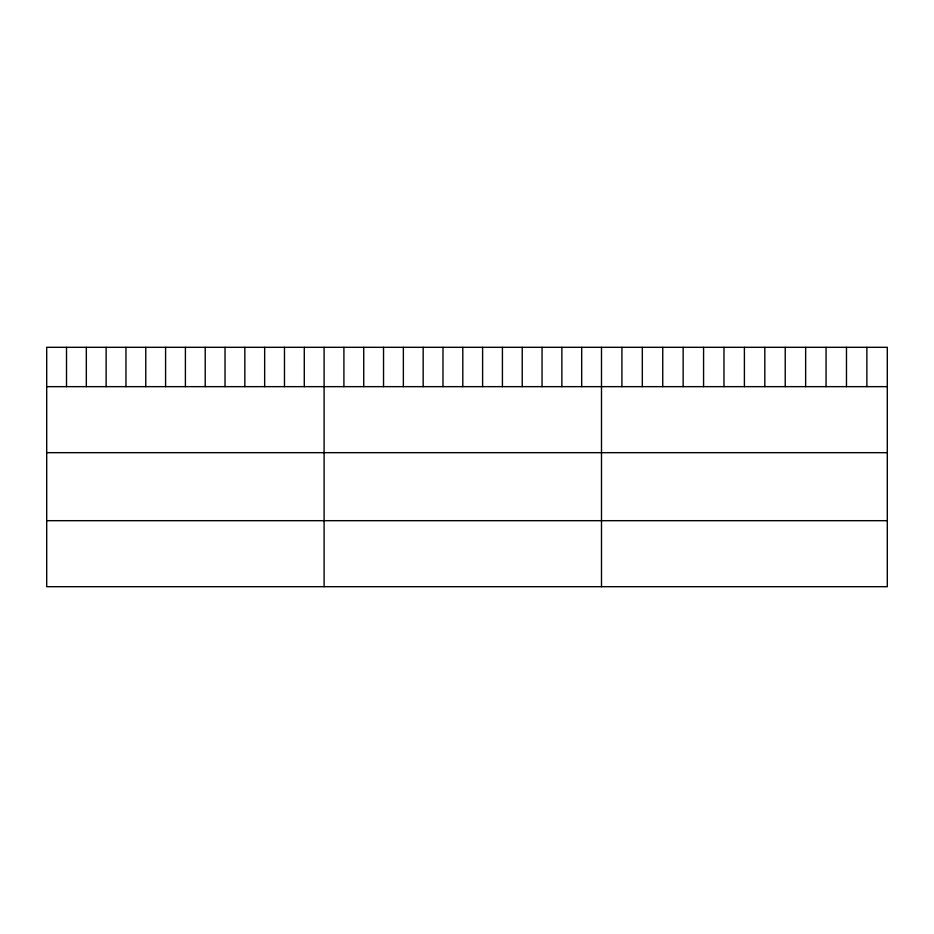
<?xml version="1.0" encoding="UTF-8"?>
<svg xmlns="http://www.w3.org/2000/svg" width="934" height="934" viewBox="0 0 934 934"><rect width="100%" height="100%" fill="white"/><g stroke="black" fill="none" stroke-linecap="round" stroke-linejoin="round"><path stroke-width="1.4" d="M887.3 386.653L887.3 586.692L46.7 586.692L46.7 347.308L887.3 347.308L887.3 386.653L46.7 386.653M46.7 452.675L887.3 452.675M46.7 520.682L887.3 520.682M866.88 347.308L866.88 386.653M846.473 347.308L846.473 386.653M826.053 347.308L826.053 386.653M805.645 347.308L805.645 386.653M785.225 347.308L785.225 386.653M764.818 347.308L764.818 386.653M744.398 347.308L744.398 386.653M723.978 347.308L723.978 386.653M703.571 347.308L703.571 386.653M683.151 347.308L683.151 386.653M662.743 347.308L662.743 386.653M642.323 347.308L642.323 386.653M621.916 347.308L621.916 386.653M601.496 347.308L601.496 586.692M581.684 347.308L581.684 386.653M561.871 347.308L561.871 386.653M542.059 347.308L542.059 386.653M522.234 347.308L522.234 386.653M502.422 347.308L502.422 386.653M482.609 347.308L482.609 386.653M462.797 347.308L462.797 386.653M442.985 347.308L442.985 386.653M423.172 347.308L423.172 386.653M403.36 347.308L403.36 386.653M383.535 347.308L383.535 386.653M363.723 347.308L363.723 386.653M343.91 347.308L343.91 386.653M324.098 347.308L324.098 586.692M304.286 347.308L304.286 386.653M284.473 347.308L284.473 386.653M264.661 347.308L264.661 386.653M244.836 347.308L244.836 386.653M225.024 347.308L225.024 386.653M205.211 347.308L205.211 386.653M185.399 347.308L185.399 386.653M165.587 347.308L165.587 386.653M145.774 347.308L145.774 386.653M125.962 347.308L125.962 386.653M106.137 347.308L106.137 386.653M86.325 347.308L86.325 386.653M66.512 347.308L66.512 386.653"/></g></svg>
